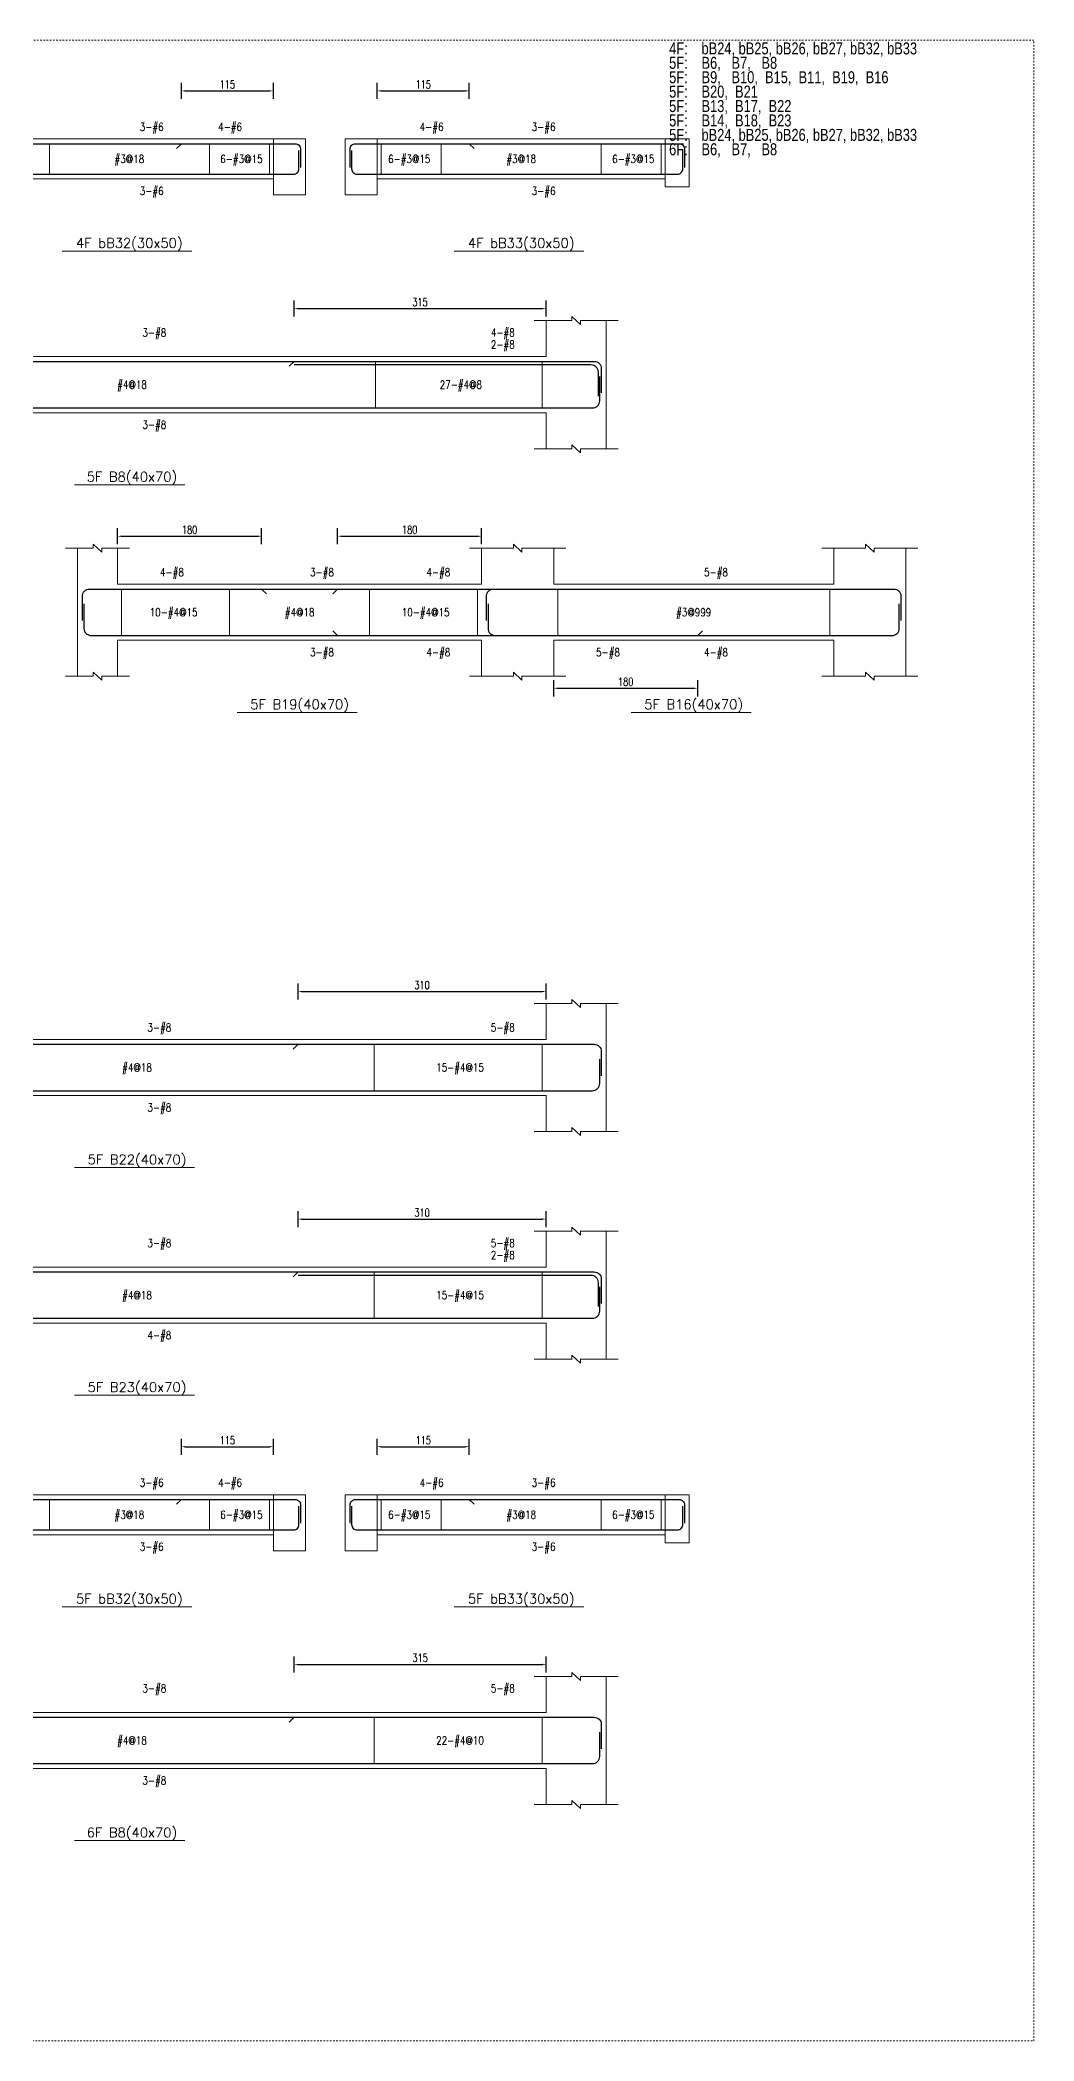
# Model space of a CAD drawing. Header units: millimetres. Extents: x 50 to 17750, y -6050 to -1000.
# Drawn here: x 12958 to 14200, y -3500 to -1000 of the extents above; entities that cross this region are included whole.
import ezdxf
from ezdxf.enums import TextEntityAlignment as Align

# ---------------------------------------------------------------- set-up
doc = ezdxf.new("R2010")
doc.units = ezdxf.units.MM
doc.linetypes.add('DOT', pattern=[4, 2, -2])
for name, color, linetype in [('主筋文字', 3, 'Continuous'), ('主筋文字引線', 3, 'Continuous'), ('主筋線', 1, 'Continuous'), ('剪力筋文字', 3, 'Continuous'), ('剪力筋文字引線', 3, 'Continuous'), ('剪力筋線', 3, 'Continuous'), ('圖框', 132, 'DOT'), ('尺寸標註-字串', 4, 'Continuous'), ('摘要資訊', 1, 'Continuous'), ('梁柱截斷記號', 3, 'Continuous'), ('梁跨名稱', 3, 'Continuous'), ('梁跨名稱底線', 3, 'Continuous'), ('邊界線', 3, 'Continuous'), ('邊界線-梁支撐外線', 3, 'Continuous')]:
    doc.layers.add(name, color=color, linetype=linetype)
doc.styles.add('note', font='romans', dxfattribs={"width": 0.75, "height": 10})
doc.styles.add('OAP_ROMANS', font='OAP_ROMANS.shx', dxfattribs={"height": 0.2, "bigfont": 'chineset.shx'})
doc.styles.add('romanc', font='romanc.shx', dxfattribs={"height": 0.2, "bigfont": 'chineset.shx'})
doc.styles.add('romans', font='romans.shx', dxfattribs={"height": 0.2, "bigfont": 'chineset.shx'})
doc.dimstyles.new('BeamRebarDim', dxfattribs={"dimtxt": 12, "dimasz": 4.5, "dimexe": 10, "dimexo": 1, "dimgap": 3, "dimtad": 1, "dimdec": 0, "dimdsep": 46, "dimtxsty": 'note', "dimcen": 2.5, "dimclrd": 256, "dimclre": 256, "dimclrt": 256, "dimadec": 0, "dimazin": 0, "dimtfac": 1, "dimtmove": 0, "dimatfit": 3, "dimfxl": 1, "dimtolj": 1, "dimarcsym": 0})

# ---------------------------------------------------------------- blocks, each defined once
blk = doc.blocks.new('*D112')
at = {"layer": 'Defpoints', "color": 0}
for p in [(13134.4, -1074.6), (13249.4, -1063.6), (13249.4, -1074.6)]:
    blk.add_point(p, dxfattribs=at)
at = {"layer": '尺寸標註-字串', "lineweight": -2}
for p, q in [((13134.4, -1073.6), (13134.4, -1053.6)), ((13138.9, -1063.6), (13244.9, -1063.6)), ((13249.4, -1073.6), (13249.4, -1053.6))]:
    blk.add_line(p, q, dxfattribs=at)
at = {"layer": '尺寸標註-字串'}
for points in [[(13138.9, -1062.8), (13138.9, -1064.3), (13134.4, -1063.6)], [(13244.9, -1064.3), (13244.9, -1062.8), (13249.4, -1063.6)]]:
    blk.add_solid(points, dxfattribs=at)
at = {"layer": '尺寸標註-字串', "insert": (13191.9, -1055.5), "char_height": 10, "attachment_point": 5, "style": 'note'}
blk.add_mtext('\\A1;115', dxfattribs=at)
blk = doc.blocks.new('*D113')
at = {"layer": 'Defpoints', "color": 0}
for p in [(13379.2, -1074.6), (13494.2, -1063.6), (13494.2, -1074.6)]:
    blk.add_point(p, dxfattribs=at)
at = {"layer": '尺寸標註-字串', "lineweight": -2}
for p, q in [((13379.2, -1073.6), (13379.2, -1053.6)), ((13383.7, -1063.6), (13489.7, -1063.6)), ((13494.2, -1073.6), (13494.2, -1053.6))]:
    blk.add_line(p, q, dxfattribs=at)
at = {"layer": '尺寸標註-字串'}
for points in [[(13383.7, -1062.8), (13383.7, -1064.3), (13379.2, -1063.6)], [(13489.7, -1064.3), (13489.7, -1062.8), (13494.2, -1063.6)]]:
    blk.add_solid(points, dxfattribs=at)
at = {"layer": '尺寸標註-字串', "insert": (13436.7, -1055.5), "char_height": 10, "attachment_point": 5, "style": 'note'}
blk.add_mtext('\\A1;115', dxfattribs=at)
blk = doc.blocks.new('*D119')
at = {"layer": 'Defpoints', "color": 0}
for p in [(13275.2, -1346.6), (13590.2, -1335.6), (13590.2, -1346.6)]:
    blk.add_point(p, dxfattribs=at)
at = {"layer": '尺寸標註-字串', "lineweight": -2}
for p, q in [((13275.2, -1345.6), (13275.2, -1325.6)), ((13279.7, -1335.6), (13585.7, -1335.6)), ((13590.2, -1345.6), (13590.2, -1325.6))]:
    blk.add_line(p, q, dxfattribs=at)
at = {"layer": '尺寸標註-字串'}
for points in [[(13279.7, -1334.8), (13279.7, -1336.3), (13275.2, -1335.6)], [(13585.7, -1336.3), (13585.7, -1334.8), (13590.2, -1335.6)]]:
    blk.add_solid(points, dxfattribs=at)
at = {"layer": '尺寸標註-字串', "insert": (13432.7, -1327.5), "char_height": 10, "attachment_point": 5, "style": 'note'}
blk.add_mtext('\\A1;315', dxfattribs=at)
blk = doc.blocks.new('*D126')
at = {"layer": 'Defpoints', "color": 0}
for p in [(13234.7, -1620), (13054.7, -1631), (13234.7, -1631)]:
    blk.add_point(p, dxfattribs=at)
at = {"layer": '尺寸標註-字串', "lineweight": -2}
for p, q in [((13054.7, -1630), (13054.7, -1610)), ((13059.2, -1620), (13230.2, -1620)), ((13234.7, -1630), (13234.7, -1610))]:
    blk.add_line(p, q, dxfattribs=at)
at = {"layer": '尺寸標註-字串'}
for points in [[(13059.2, -1619.2), (13059.2, -1620.7), (13054.7, -1620)], [(13230.2, -1620.7), (13230.2, -1619.2), (13234.7, -1620)]]:
    blk.add_solid(points, dxfattribs=at)
at = {"layer": '尺寸標註-字串', "insert": (13144.7, -1611.9), "char_height": 10, "attachment_point": 5, "style": 'note'}
blk.add_mtext('\\A1;180', dxfattribs=at)
blk = doc.blocks.new('*D127')
at = {"layer": 'Defpoints', "color": 0}
for p in [(13509.7, -1620), (13329.7, -1631), (13509.7, -1631)]:
    blk.add_point(p, dxfattribs=at)
at = {"layer": '尺寸標註-字串', "lineweight": -2}
for p, q in [((13329.7, -1630), (13329.7, -1610)), ((13334.2, -1620), (13505.2, -1620)), ((13509.7, -1630), (13509.7, -1610))]:
    blk.add_line(p, q, dxfattribs=at)
at = {"layer": '尺寸標註-字串'}
for points in [[(13334.2, -1619.2), (13334.2, -1620.7), (13329.7, -1620)], [(13505.2, -1620.7), (13505.2, -1619.2), (13509.7, -1620)]]:
    blk.add_solid(points, dxfattribs=at)
at = {"layer": '尺寸標註-字串', "insert": (13419.7, -1611.9), "char_height": 10, "attachment_point": 5, "style": 'note'}
blk.add_mtext('\\A1;180', dxfattribs=at)
blk = doc.blocks.new('*D128')
at = {"layer": 'Defpoints', "color": 0}
for p in [(13599.7, -1821), (13779.7, -1810), (13779.7, -1821)]:
    blk.add_point(p, dxfattribs=at)
at = {"layer": '尺寸標註-字串', "lineweight": -2}
for p, q in [((13599.7, -1820), (13599.7, -1800)), ((13779.7, -1820), (13779.7, -1800)), ((13604.2, -1810), (13775.2, -1810))]:
    blk.add_line(p, q, dxfattribs=at)
at = {"layer": '尺寸標註-字串'}
for points in [[(13604.2, -1809.2), (13604.2, -1810.7), (13599.7, -1810)], [(13775.2, -1810.7), (13775.2, -1809.2), (13779.7, -1810)]]:
    blk.add_solid(points, dxfattribs=at)
at = {"layer": '尺寸標註-字串', "insert": (13689.7, -1801.9), "char_height": 10, "attachment_point": 5, "style": 'note'}
blk.add_mtext('\\A1;180', dxfattribs=at)
blk = doc.blocks.new('*D137')
at = {"layer": 'Defpoints', "color": 0}
for p in [(13280.2, -2199.7), (13590.2, -2188.7), (13590.2, -2199.7)]:
    blk.add_point(p, dxfattribs=at)
at = {"layer": '尺寸標註-字串', "lineweight": -2}
for p, q in [((13280.2, -2198.7), (13280.2, -2178.7)), ((13284.7, -2188.7), (13585.7, -2188.7)), ((13590.2, -2198.7), (13590.2, -2178.7))]:
    blk.add_line(p, q, dxfattribs=at)
at = {"layer": '尺寸標註-字串'}
for points in [[(13284.7, -2188), (13284.7, -2189.5), (13280.2, -2188.7)], [(13585.7, -2189.5), (13585.7, -2188), (13590.2, -2188.7)]]:
    blk.add_solid(points, dxfattribs=at)
at = {"layer": '尺寸標註-字串', "insert": (13435.2, -2180.7), "char_height": 10, "attachment_point": 5, "style": 'note'}
blk.add_mtext('\\A1;310', dxfattribs=at)
blk = doc.blocks.new('*D144')
at = {"layer": 'Defpoints', "color": 0}
for p in [(13590.2, -2473.1), (13280.2, -2484.1), (13590.2, -2484.1)]:
    blk.add_point(p, dxfattribs=at)
at = {"layer": '尺寸標註-字串', "lineweight": -2}
for p, q in [((13280.2, -2483.1), (13280.2, -2463.1)), ((13284.7, -2473.1), (13585.7, -2473.1)), ((13590.2, -2483.1), (13590.2, -2463.1))]:
    blk.add_line(p, q, dxfattribs=at)
at = {"layer": '尺寸標註-字串'}
for points in [[(13284.7, -2472.3), (13284.7, -2473.8), (13280.2, -2473.1)], [(13585.7, -2473.8), (13585.7, -2472.3), (13590.2, -2473.1)]]:
    blk.add_solid(points, dxfattribs=at)
at = {"layer": '尺寸標註-字串', "insert": (13435.2, -2465), "char_height": 10, "attachment_point": 5, "style": 'note'}
blk.add_mtext('\\A1;310', dxfattribs=at)
blk = doc.blocks.new('*D146')
at = {"layer": 'Defpoints', "color": 0}
for p in [(13134.4, -2768.5), (13249.4, -2757.5), (13249.4, -2768.5)]:
    blk.add_point(p, dxfattribs=at)
at = {"layer": '尺寸標註-字串', "lineweight": -2}
for p, q in [((13134.4, -2767.5), (13134.4, -2747.5)), ((13249.4, -2767.5), (13249.4, -2747.5)), ((13138.9, -2757.5), (13244.9, -2757.5))]:
    blk.add_line(p, q, dxfattribs=at)
at = {"layer": '尺寸標註-字串'}
for points in [[(13138.9, -2756.7), (13138.9, -2758.2), (13134.4, -2757.5)], [(13244.9, -2758.2), (13244.9, -2756.7), (13249.4, -2757.5)]]:
    blk.add_solid(points, dxfattribs=at)
at = {"layer": '尺寸標註-字串', "insert": (13191.9, -2749.4), "char_height": 10, "attachment_point": 5, "style": 'note'}
blk.add_mtext('\\A1;115', dxfattribs=at)
blk = doc.blocks.new('*D147')
at = {"layer": 'Defpoints', "color": 0}
for p in [(13379.2, -2768.5), (13494.2, -2757.5), (13494.2, -2768.5)]:
    blk.add_point(p, dxfattribs=at)
at = {"layer": '尺寸標註-字串', "lineweight": -2}
for p, q in [((13379.2, -2767.5), (13379.2, -2747.5)), ((13494.2, -2767.5), (13494.2, -2747.5)), ((13383.7, -2757.5), (13489.7, -2757.5))]:
    blk.add_line(p, q, dxfattribs=at)
at = {"layer": '尺寸標註-字串'}
for points in [[(13383.7, -2756.7), (13383.7, -2758.2), (13379.2, -2757.5)], [(13489.7, -2758.2), (13489.7, -2756.7), (13494.2, -2757.5)]]:
    blk.add_solid(points, dxfattribs=at)
at = {"layer": '尺寸標註-字串', "insert": (13436.7, -2749.4), "char_height": 10, "attachment_point": 5, "style": 'note'}
blk.add_mtext('\\A1;115', dxfattribs=at)
blk = doc.blocks.new('*D153')
at = {"layer": 'Defpoints', "color": 0}
for p in [(13275.234375, -3040.453125), (13590.234375, -3029.453125), (13590.234375, -3040.453125)]:
    blk.add_point(p, dxfattribs=at)
at = {"layer": '尺寸標註-字串', "lineweight": -2}
for p, q in [((13275.234375, -3039.453125), (13275.234375, -3019.453125)), ((13590.234375, -3039.453125), (13590.234375, -3019.453125)), ((13279.734375, -3029.453125), (13585.734375, -3029.453125))]:
    blk.add_line(p, q, dxfattribs=at)
at = {"layer": '尺寸標註-字串'}
for points in [[(13279.734375, -3028.703125), (13279.734375, -3030.203125), (13275.234375, -3029.453125)], [(13585.734375, -3030.203125), (13585.734375, -3028.703125), (13590.234375, -3029.453125)]]:
    blk.add_solid(points, dxfattribs=at)
at = {"layer": '尺寸標註-字串', "insert": (13432.734375, -3021.408125), "char_height": 10, "attachment_point": 5, "style": 'note'}
blk.add_mtext('\\A1;315', dxfattribs=at)

msp = doc.modelspace()

# ---------------------------------------------------------------- linework, layer by layer
at = {"layer": '主筋文字引線', "lineweight": 5}
for points in [[(13069.4, -1129.6, 0, 1.5, 0), (13069.4, -1125.1, 0, 0, 0), (13069.4, -1108.6, 0, 0, 0), (13079.4, -1108.6, 0, 0, 0)], [(13164.4, -1129.6, 0, 1.5, 0), (13164.4, -1125.1, 0, 0, 0), (13164.4, -1108.6, 0, 0, 0), (13177.4, -1108.6, 0, 0, 0)], [(13419.2, -1129.6, 0, 1.5, 0), (13419.2, -1125.1, 0, 0, 0), (13419.2, -1108.6, 0, 0, 0), (13429.2, -1108.6, 0, 0, 0)], [(13559.2, -1129.6, 0, 1.5, 0), (13559.2, -1125.1, 0, 0, 0), (13559.2, -1108.6, 0, 0, 0), (13569.2, -1108.6, 0, 0, 0)], [(13069.4, -1167.6, 0, 1.5, 0), (13069.4, -1172.1, 0, 0, 0), (13069.4, -1188.6, 0, 0, 0), (13079.4, -1188.6, 0, 0, 0)], [(13559.2, -1167.6, 0, 1.5, 0), (13559.2, -1172.1, 0, 0, 0), (13559.2, -1188.6, 0, 0, 0), (13569.2, -1188.6, 0, 0, 0)], [(13072.7, -1401.6, 0, 1.5, 0), (13072.7, -1397.1, 0, 0, 0), (13072.7, -1365.6, 0, 0, 0), (13082.7, -1365.6, 0, 0, 0)], [(13505.2, -1401.6, 0, 1.5, 0), (13505.2, -1397.1, 0, 0, 0), (13505.2, -1365.6, 0, 0, 0), (13518.2, -1365.6, 0, 0, 0)], [(13505.2, -1405.6, 0, 1.5, 0), (13505.2, -1401.1, 0, 0, 0), (13505.2, -1380.6, 0, 0, 0), (13518.2, -1380.6, 0, 0, 0)], [(13072.7, -1459.6, 0, 1.5, 0), (13072.7, -1464.1, 0, 0, 0), (13072.7, -1480.6, 0, 0, 0), (13082.7, -1480.6, 0, 0, 0)], [(13094.7, -1686, 0, 1.5, 0), (13094.7, -1681.5, 0, 0, 0), (13094.7, -1665, 0, 0, 0), (13104.7, -1665, 0, 0, 0)], [(13282.2, -1686, 0, 1.5, 0), (13282.2, -1681.5, 0, 0, 0), (13282.2, -1665, 0, 0, 0), (13292.2, -1665, 0, 0, 0)], [(13424.7, -1686, 0, 1.5, 0), (13424.7, -1681.5, 0, 0, 0), (13424.7, -1665, 0, 0, 0), (13437.7, -1665, 0, 0, 0)], [(13774.7, -1686, 0, 1.5, 0), (13774.7, -1681.5, 0, 0, 0), (13774.7, -1665, 0, 0, 0), (13784.7, -1665, 0, 0, 0)], [(13282.2, -1744, 0, 1.5, 0), (13282.2, -1748.5, 0, 0, 0), (13282.2, -1765, 0, 0, 0), (13292.2, -1765, 0, 0, 0)], [(13424.7, -1744, 0, 1.5, 0), (13424.7, -1748.5, 0, 0, 0), (13424.7, -1765, 0, 0, 0), (13437.7, -1765, 0, 0, 0)], [(13639.7, -1744, 0, 1.5, 0), (13639.7, -1748.5, 0, 0, 0), (13639.7, -1765, 0, 0, 0), (13649.7, -1765, 0, 0, 0)], [(13774.7, -1744, 0, 1.5, 0), (13774.7, -1748.5, 0, 0, 0), (13774.7, -1765, 0, 0, 0), (13784.7, -1765, 0, 0, 0)], [(13079, -2254.7, 0, 1.5, 0), (13079, -2250.2, 0, 0, 0), (13079, -2233.7, 0, 0, 0), (13089, -2233.7, 0, 0, 0)], [(13505.2, -2254.7, 0, 1.5, 0), (13505.2, -2250.2, 0, 0, 0), (13505.2, -2233.7, 0, 0, 0), (13518.2, -2233.7, 0, 0, 0)], [(13079, -2312.7, 0, 1.5, 0), (13079, -2317.2, 0, 0, 0), (13079, -2333.7, 0, 0, 0), (13089, -2333.7, 0, 0, 0)], [(13079, -2539.1, 0, 1.5, 0), (13079, -2534.6, 0, 0, 0), (13079, -2503.1, 0, 0, 0), (13089, -2503.1, 0, 0, 0)], [(13505.2, -2539.1, 0, 1.5, 0), (13505.2, -2534.6, 0, 0, 0), (13505.2, -2503.1, 0, 0, 0), (13518.2, -2503.1, 0, 0, 0)], [(13505.2, -2543.1, 0, 1.5, 0), (13505.2, -2538.6, 0, 0, 0), (13505.2, -2518.1, 0, 0, 0), (13518.2, -2518.1, 0, 0, 0)], [(13079, -2597.1, 0, 1.5, 0), (13079, -2601.6, 0, 0, 0), (13079, -2618.1, 0, 0, 0), (13089, -2618.1, 0, 0, 0)], [(13069.4, -2823.5, 0, 1.5, 0), (13069.4, -2819, 0, 0, 0), (13069.4, -2802.5, 0, 0, 0), (13079.4, -2802.5, 0, 0, 0)], [(13164.4, -2823.5, 0, 1.5, 0), (13164.4, -2819, 0, 0, 0), (13164.4, -2802.5, 0, 0, 0), (13177.4, -2802.5, 0, 0, 0)], [(13419.2, -2823.5, 0, 1.5, 0), (13419.2, -2819, 0, 0, 0), (13419.2, -2802.5, 0, 0, 0), (13429.2, -2802.5, 0, 0, 0)], [(13559.2, -2823.5, 0, 1.5, 0), (13559.2, -2819, 0, 0, 0), (13559.2, -2802.5, 0, 0, 0), (13569.2, -2802.5, 0, 0, 0)], [(13069.4, -2861.5, 0, 1.5, 0), (13069.4, -2866, 0, 0, 0), (13069.4, -2882.5, 0, 0, 0), (13079.4, -2882.5, 0, 0, 0)], [(13559.2, -2861.5, 0, 1.5, 0), (13559.2, -2866, 0, 0, 0), (13559.2, -2882.5, 0, 0, 0), (13569.2, -2882.5, 0, 0, 0)], [(13072.7, -3095.5, 0, 1.5, 0), (13072.7, -3091, 0, 0, 0), (13072.7, -3059.5, 0, 0, 0), (13082.7, -3059.5, 0, 0, 0)], [(13505.2, -3095.5, 0, 1.5, 0), (13505.2, -3091, 0, 0, 0), (13505.2, -3059.5, 0, 0, 0), (13518.2, -3059.5, 0, 0, 0)], [(13072.7, -3153.5, 0, 1.5, 0), (13072.7, -3158, 0, 0, 0), (13072.7, -3174.5, 0, 0, 0), (13082.7, -3174.5, 0, 0, 0)]]:
    msp.add_lwpolyline(points, format="xyseb", dxfattribs=at)
at = {"layer": '主筋線', "lineweight": 30}
for points in [[(12889.4, -1129.6), (13134.4, -1129.6)], [(13134.4, -1129.6), (13128.4, -1135.6)], [(13134.4, -1129.6), (13249.4, -1129.6)], [(13379.2, -1129.6), (13494.2, -1129.6)], [(13494.2, -1129.6), (13739.2, -1129.6)], [(13494.2, -1129.6), (13500.2, -1135.6)], [(12889.4, -1167.6), (13249.4, -1167.6)], [(13379.2, -1167.6), (13739.2, -1167.6)], [(12870.2, -1401.6), (13275.2, -1401.6)], [(13275.2, -1401.6), (13269.2, -1407.6)], [(13275.2, -1401.6), (13590.2, -1401.6)], [(13275.2, -1405.6), (13590.2, -1405.6)], [(12870.2, -1459.6), (13590.2, -1459.6)], [(13054.7, -1686), (13234.7, -1686)], [(13234.7, -1686), (13329.7, -1686)], [(13234.7, -1686), (13240.7, -1692)], [(13329.7, -1686), (13323.7, -1692)], [(13329.7, -1686), (13509.7, -1686)], [(13509.7, -1686), (13599.7, -1686)], [(13509.7, -1686), (13599.7, -1686)], [(13599.7, -1686), (13949.7, -1686)], [(13054.7, -1744), (13329.7, -1744)], [(13329.7, -1744), (13323.7, -1738)], [(13329.7, -1744), (13509.7, -1744)], [(13509.7, -1744), (13599.7, -1744)], [(13509.7, -1744), (13599.7, -1744)], [(13599.7, -1744), (13779.7, -1744)], [(13779.7, -1744), (13785.7, -1738)], [(13779.7, -1744), (13949.7, -1744)], [(12877.7, -2254.7), (13280.2, -2254.7)], [(13280.2, -2254.7), (13274.2, -2260.7)], [(13280.2, -2254.7), (13590.2, -2254.7)], [(12567.7, -2312.7), (13590.2, -2312.7)], [(12877.7, -2539.1), (13280.2, -2539.1)], [(13280.2, -2539.1), (13274.2, -2545.1)], [(13280.2, -2539.1), (13590.2, -2539.1)], [(13280.2, -2543.1), (13590.2, -2543.1)], [(12767.7, -2597.1), (13590.2, -2597.1)], [(12889.4, -2823.5), (13134.4, -2823.5)], [(13134.4, -2823.5), (13128.4, -2829.5)], [(13134.4, -2823.5), (13249.4, -2823.5)], [(13379.2, -2823.5), (13494.2, -2823.5)], [(13494.2, -2823.5), (13739.2, -2823.5)], [(13494.2, -2823.5), (13500.2, -2829.5)], [(12889.4, -2861.5), (13249.4, -2861.5)], [(13379.2, -2861.5), (13739.2, -2861.5)], [(12870.2, -3095.5), (13275.2, -3095.5)], [(13275.2, -3095.5), (13269.2, -3101.5)], [(13275.2, -3095.5), (13590.2, -3095.5)], [(12870.2, -3153.5), (13590.2, -3153.5)]]:
    msp.add_lwpolyline(points, dxfattribs=at)
for points in [[(13249.4, -1129.6), (13276.7, -1129.6, -0.414214), (13283.4, -1136.3), (13283.4, -1159.2)], [(13249.4, -1167.6), (13274.7, -1167.6, 0.414214), (13281.4, -1160.9), (13281.4, -1138)], [(13345.2, -1159.2), (13345.2, -1136.3, -0.414214), (13351.9, -1129.6), (13379.2, -1129.6)], [(13347.2, -1138), (13347.2, -1160.9, 0.414214), (13353.9, -1167.6), (13379.2, -1167.6)], [(13739.2, -1129.6), (13756.5, -1129.6, -0.414214), (13763.2, -1136.3), (13763.2, -1159.2)], [(13739.2, -1167.6), (13754.5, -1167.6, 0.414214), (13761.2, -1160.9), (13761.2, -1138)], [(13590.2, -1401.6), (13650.3, -1401.6, -0.414214), (13659.2, -1410.5), (13659.2, -1441)], [(13590.2, -1405.6), (13646.3, -1405.6, -0.414214), (13655.2, -1414.5), (13655.2, -1445)], [(13590.2, -1459.6), (13648.3, -1459.6, 0.414214), (13657.2, -1450.7), (13657.2, -1420.2)], [(13010.7, -1725.3), (13010.7, -1694.9, -0.414214), (13019.6, -1686), (13054.7, -1686)], [(13515.7, -1725.3), (13515.7, -1694.9, -0.414214), (13524.6, -1686), (13599.7, -1686)], [(13949.7, -1686), (14024.8, -1686, -0.414214), (14033.7, -1694.9), (14033.7, -1725.3)], [(13012.7, -1704.6), (13012.7, -1735.1, 0.414214), (13021.6, -1744), (13054.7, -1744)], [(13517.7, -1704.6), (13517.7, -1735.1, 0.414214), (13526.6, -1744), (13599.7, -1744)], [(13949.7, -1744), (14022.8, -1744, 0.414214), (14031.7, -1735.1), (14031.7, -1704.6)], [(13590.2, -2254.7), (13650.3, -2254.7, -0.414214), (13659.2, -2263.6), (13659.2, -2294.1)], [(13590.2, -2312.7), (13648.3, -2312.7, 0.414214), (13657.2, -2303.8), (13657.2, -2273.3)], [(13590.2, -2539.1), (13650.3, -2539.1, -0.414214), (13659.2, -2548), (13659.2, -2578.5)], [(13590.2, -2543.1), (13646.3, -2543.1, -0.414214), (13655.2, -2552), (13655.2, -2582.5)], [(13590.2, -2597.1), (13648.3, -2597.1, 0.414214), (13657.2, -2588.2), (13657.2, -2557.7)], [(13249.4, -2823.5), (13276.7, -2823.5, -0.414214), (13283.4, -2830.1), (13283.4, -2853.1)], [(13345.2, -2853.1), (13345.2, -2830.1, -0.414214), (13351.9, -2823.5), (13379.2, -2823.5)], [(13739.2, -2823.5), (13756.5, -2823.5, -0.414214), (13763.2, -2830.1), (13763.2, -2853.1)], [(13249.4, -2861.5), (13274.7, -2861.5, 0.414214), (13281.4, -2854.8), (13281.4, -2831.9)], [(13347.2, -2831.9), (13347.2, -2854.8, 0.414214), (13353.9, -2861.5), (13379.2, -2861.5)], [(13739.2, -2861.5), (13754.5, -2861.5, 0.414214), (13761.2, -2854.8), (13761.2, -2831.9)], [(13590.2, -3095.5), (13650.3, -3095.5, -0.414214), (13659.2, -3104.3), (13659.2, -3134.8)], [(13590.2, -3153.5), (13648.3, -3153.5, 0.414214), (13657.2, -3144.6), (13657.2, -3114.1)]]:
    msp.add_lwpolyline(points, format="xyb", dxfattribs=at)
at = {"layer": '剪力筋文字引線', "lineweight": 5}
for points in [[(12969.4, -1148.6, 0, 1.5, 0), (12964.9, -1148.6, 0, 0, 0), (12961.4, -1148.6, 0, 0, 0)], [(12969.4, -1148.6, 0, 1.5, 0), (12973.9, -1148.6, 0, 0, 0), (13045.4, -1148.6, 0, 0, 0)], [(13169.4, -1148.6, 0, 1.5, 0), (13164.9, -1148.6, 0, 0, 0), (13093.4, -1148.6, 0, 0, 0)], [(13169.4, -1148.6, 0, 1.5, 0), (13173.9, -1148.6, 0, 0, 0), (13177.4, -1148.6, 0, 0, 0)], [(13244.4, -1148.6, 0, 1.5, 0), (13239.9, -1148.6, 0, 0, 0), (13241.4, -1148.6, 0, 0, 0)], [(13384.2, -1148.6, 0, 1.5, 0), (13388.7, -1148.6, 0, 0, 0), (13387.2, -1148.6, 0, 0, 0)], [(13459.2, -1148.6, 0, 1.5, 0), (13454.7, -1148.6, 0, 0, 0), (13451.2, -1148.6, 0, 0, 0)], [(13459.2, -1148.6, 0, 1.5, 0), (13463.7, -1148.6, 0, 0, 0), (13535.2, -1148.6, 0, 0, 0)], [(13659.2, -1148.6, 0, 1.5, 0), (13654.7, -1148.6, 0, 0, 0), (13583.2, -1148.6, 0, 0, 0)], [(13659.2, -1148.6, 0, 1.5, 0), (13663.7, -1148.6, 0, 0, 0), (13667.2, -1148.6, 0, 0, 0)], [(13734.2, -1148.6, 0, 1.5, 0), (13729.7, -1148.6, 0, 0, 0), (13731.2, -1148.6, 0, 0, 0)], [(12768.2, -1430.6, 0, 1.5, 0), (12772.7, -1430.6, 0, 0, 0), (13048.7, -1430.6, 0, 0, 0)], [(13377.2, -1430.6, 0, 1.5, 0), (13372.7, -1430.6, 0, 0, 0), (13096.7, -1430.6, 0, 0, 0)], [(13377.2, -1430.6, 0, 1.5, 0), (13381.7, -1430.6, 0, 0, 0), (13451.7, -1430.6, 0, 0, 0)], [(13585.2, -1430.6, 0, 1.5, 0), (13580.7, -1430.6, 0, 0, 0), (13515.7, -1430.6, 0, 0, 0)], [(13059.7, -1715, 0, 1.5, 0), (13064.2, -1715, 0, 0, 0), (13088.7, -1715, 0, 0, 0)], [(13194.7, -1715, 0, 1.5, 0), (13190.2, -1715, 0, 0, 0), (13160.7, -1715, 0, 0, 0)], [(13194.7, -1715, 0, 1.5, 0), (13199.2, -1715, 0, 0, 0), (13258.2, -1715, 0, 0, 0)], [(13369.7, -1715, 0, 1.5, 0), (13365.2, -1715, 0, 0, 0), (13306.2, -1715, 0, 0, 0)], [(13369.7, -1715, 0, 1.5, 0), (13374.2, -1715, 0, 0, 0), (13403.7, -1715, 0, 0, 0)], [(13504.7, -1715, 0, 1.5, 0), (13500.2, -1715, 0, 0, 0), (13475.7, -1715, 0, 0, 0)], [(13604.7, -1715, 0, 1.5, 0), (13609.2, -1715, 0, 0, 0), (13746.7, -1715, 0, 0, 0)], [(13944.7, -1715, 0, 1.5, 0), (13940.2, -1715, 0, 0, 0), (13802.7, -1715, 0, 0, 0)], [(12782.7, -2283.7, 0, 1.5, 0), (12787.2, -2283.7, 0, 0, 0), (13055, -2283.7, 0, 0, 0)], [(13375.2, -2283.7, 0, 1.5, 0), (13370.7, -2283.7, 0, 0, 0), (13103, -2283.7, 0, 0, 0)], [(13375.2, -2283.7, 0, 1.5, 0), (13379.7, -2283.7, 0, 0, 0), (13446.7, -2283.7, 0, 0, 0)], [(13585.2, -2283.7, 0, 1.5, 0), (13580.7, -2283.7, 0, 0, 0), (13518.7, -2283.7, 0, 0, 0)], [(12782.7, -2568.1, 0, 1.5, 0), (12787.2, -2568.1, 0, 0, 0), (13055, -2568.1, 0, 0, 0)], [(13375.2, -2568.1, 0, 1.5, 0), (13370.7, -2568.1, 0, 0, 0), (13103, -2568.1, 0, 0, 0)], [(13375.2, -2568.1, 0, 1.5, 0), (13379.7, -2568.1, 0, 0, 0), (13446.7, -2568.1, 0, 0, 0)], [(13585.2, -2568.1, 0, 1.5, 0), (13580.7, -2568.1, 0, 0, 0), (13518.7, -2568.1, 0, 0, 0)], [(12969.4, -2842.5, 0, 1.5, 0), (12964.9, -2842.5, 0, 0, 0), (12961.4, -2842.5, 0, 0, 0)], [(12969.4, -2842.5, 0, 1.5, 0), (12973.9, -2842.5, 0, 0, 0), (13045.4, -2842.5, 0, 0, 0)], [(13169.4, -2842.5, 0, 1.5, 0), (13164.9, -2842.5, 0, 0, 0), (13093.4, -2842.5, 0, 0, 0)], [(13169.4, -2842.5, 0, 1.5, 0), (13173.9, -2842.5, 0, 0, 0), (13177.4, -2842.5, 0, 0, 0)], [(13244.4, -2842.5, 0, 1.5, 0), (13239.9, -2842.5, 0, 0, 0), (13241.4, -2842.5, 0, 0, 0)], [(13384.2, -2842.5, 0, 1.5, 0), (13388.7, -2842.5, 0, 0, 0), (13387.2, -2842.5, 0, 0, 0)], [(13459.2, -2842.5, 0, 1.5, 0), (13454.7, -2842.5, 0, 0, 0), (13451.2, -2842.5, 0, 0, 0)], [(13459.2, -2842.5, 0, 1.5, 0), (13463.7, -2842.5, 0, 0, 0), (13535.2, -2842.5, 0, 0, 0)], [(13659.2, -2842.5, 0, 1.5, 0), (13654.7, -2842.5, 0, 0, 0), (13583.2, -2842.5, 0, 0, 0)], [(13659.2, -2842.5, 0, 1.5, 0), (13663.7, -2842.5, 0, 0, 0), (13667.2, -2842.5, 0, 0, 0)], [(13734.2, -2842.5, 0, 1.5, 0), (13729.7, -2842.5, 0, 0, 0), (13731.2, -2842.5, 0, 0, 0)], [(12770.2, -3124.5, 0, 1.5, 0), (12774.7, -3124.5, 0, 0, 0), (13048.7, -3124.5, 0, 0, 0)], [(13375.2, -3124.5, 0, 1.5, 0), (13370.7, -3124.5, 0, 0, 0), (13096.7, -3124.5, 0, 0, 0)], [(13375.2, -3124.5, 0, 1.5, 0), (13379.7, -3124.5, 0, 0, 0), (13446.7, -3124.5, 0, 0, 0)], [(13585.2, -3124.5, 0, 1.5, 0), (13580.7, -3124.5, 0, 0, 0), (13518.7, -3124.5, 0, 0, 0)]]:
    msp.add_lwpolyline(points, format="xyseb", dxfattribs=at)
at = {"layer": '剪力筋線', "lineweight": 5}
for points in [[(12969.4, -1129.4), (12969.4, -1167.8)], [(13169.4, -1129.4), (13169.4, -1167.8)], [(13244.4, -1129.4), (13244.4, -1167.8)], [(13384.2, -1129.4), (13384.2, -1167.8)], [(13459.2, -1129.4), (13459.2, -1167.8)], [(13659.2, -1129.4), (13659.2, -1167.8)], [(13734.2, -1129.4), (13734.2, -1167.8)], [(13377.2, -1401.4), (13377.2, -1459.8)], [(13585.2, -1401.4), (13585.2, -1459.8)], [(13059.7, -1685.8), (13059.7, -1744.1)], [(13194.7, -1685.8), (13194.7, -1744.1)], [(13369.7, -1685.8), (13369.7, -1744.1)], [(13504.7, -1685.8), (13504.7, -1744.1)], [(13604.7, -1685.8), (13604.7, -1744.1)], [(13944.7, -1685.8), (13944.7, -1744.1)], [(13375.2, -2254.5), (13375.2, -2312.9)], [(13585.2, -2254.5), (13585.2, -2312.9)], [(13375.2, -2538.9), (13375.2, -2597.3)], [(13585.2, -2538.9), (13585.2, -2597.3)], [(12969.4, -2823.3), (12969.4, -2861.6)], [(13169.4, -2823.3), (13169.4, -2861.6)], [(13244.4, -2823.3), (13244.4, -2861.6)], [(13384.2, -2823.3), (13384.2, -2861.6)], [(13459.2, -2823.3), (13459.2, -2861.6)], [(13659.2, -2823.3), (13659.2, -2861.6)], [(13734.2, -2823.3), (13734.2, -2861.6)], [(13375.2, -3095.3), (13375.2, -3153.6)], [(13585.2, -3095.3), (13585.2, -3153.6)]]:
    msp.add_lwpolyline(points, dxfattribs=at)
at = {"layer": '圖框', "lineweight": 5}
msp.add_lwpolyline([(10700, -3500), (14200, -3500), (14200, -1000), (10700, -1000), (10700, -3500)], dxfattribs=at)
at = {"layer": '梁柱截斷記號', "lineweight": 5}
for points in [[(13575.2, -1350.6), (13622.3, -1350.6), (13622.3, -1345.6), (13633.1, -1355.6), (13633.1, -1350.6), (13680.2, -1350.6)], [(13575.2, -1510.6), (13622.3, -1510.6), (13622.3, -1505.6), (13633.1, -1515.6), (13633.1, -1510.6), (13680.2, -1510.6)], [(12989.7, -1635), (13024.3, -1635), (13024.3, -1630), (13035.1, -1640), (13035.1, -1635), (13069.7, -1635)], [(13494.7, -1635), (13549.3, -1635), (13549.3, -1630), (13560.1, -1640), (13560.1, -1635), (13614.7, -1635)], [(13934.7, -1635), (13989.3, -1635), (13989.3, -1630), (14000.1, -1640), (14000.1, -1635), (14054.7, -1635)], [(12989.7, -1795), (13024.3, -1795), (13024.3, -1790), (13035.1, -1800), (13035.1, -1795), (13069.7, -1795)], [(13494.7, -1795), (13549.3, -1795), (13549.3, -1790), (13560.1, -1800), (13560.1, -1795), (13614.7, -1795)], [(13934.7, -1795), (13989.3, -1795), (13989.3, -1790), (14000.1, -1800), (14000.1, -1795), (14054.7, -1795)], [(13575.2, -2203.7), (13622.3, -2203.7), (13622.3, -2198.7), (13633.1, -2208.7), (13633.1, -2203.7), (13680.2, -2203.7)], [(13575.2, -2363.7), (13622.3, -2363.7), (13622.3, -2358.7), (13633.1, -2368.7), (13633.1, -2363.7), (13680.2, -2363.7)], [(13575.2, -2488.1), (13622.3, -2488.1), (13622.3, -2483.1), (13633.1, -2493.1), (13633.1, -2488.1), (13680.2, -2488.1)], [(13575.2, -2648.1), (13622.3, -2648.1), (13622.3, -2643.1), (13633.1, -2653.1), (13633.1, -2648.1), (13680.2, -2648.1)], [(13575.2, -3044.5), (13622.3, -3044.5), (13622.3, -3039.5), (13633.1, -3049.5), (13633.1, -3044.5), (13680.2, -3044.5)], [(13575.2, -3204.5), (13622.3, -3204.5), (13622.3, -3199.5), (13633.1, -3209.5), (13633.1, -3204.5), (13680.2, -3204.5)]]:
    msp.add_lwpolyline(points, dxfattribs=at)
at = {"layer": '梁跨名稱底線', "lineweight": 5}
for points in [[(12985.4, -1263.6), (13147.4, -1263.6)], [(13475.2, -1263.6), (13637.2, -1263.6)], [(13000.7, -1555.6), (13138.7, -1555.6)], [(13204.2, -1840), (13354.2, -1840)], [(13696.7, -1840), (13846.7, -1840)], [(13001, -2408.7), (13151, -2408.7)], [(13001, -2693.1), (13151, -2693.1)], [(12985.4, -2957.5), (13147.4, -2957.5)], [(13475.2, -2957.5), (13637.2, -2957.5)], [(13000.7, -3249.5), (13138.7, -3249.5)]]:
    msp.add_lwpolyline(points, dxfattribs=at)
at = {"layer": '邊界線', "lineweight": 5}
for points in [[(12889.4, -1123.6), (13249.4, -1123.6)], [(13379.2, -1123.6), (13739.2, -1123.6)], [(12889.4, -1173.6), (13249.4, -1173.6)], [(13379.2, -1173.6), (13739.2, -1173.6)], [(13590.2, -1395.6), (13590.2, -1350.6)], [(13665.2, -1395.6), (13665.2, -1350.6)], [(12555.2, -1395.6), (13590.2, -1395.6)], [(13665.2, -1465.6), (13665.2, -1395.6)], [(12555.2, -1465.6), (13590.2, -1465.6)], [(13590.2, -1510.6), (13590.2, -1465.6)], [(13665.2, -1510.6), (13665.2, -1465.6)], [(13004.7, -1680), (13004.7, -1635)], [(13054.7, -1635), (13054.7, -1680)], [(13509.7, -1680), (13509.7, -1635)], [(13599.7, -1680), (13599.7, -1635)], [(13949.7, -1680), (13949.7, -1635)], [(14039.7, -1680), (14039.7, -1635)], [(13004.7, -1750), (13004.7, -1680)], [(13054.7, -1680), (13509.7, -1680)], [(13599.7, -1680), (13949.7, -1680)], [(14039.7, -1750), (14039.7, -1680)], [(13004.7, -1795), (13004.7, -1750)], [(13054.7, -1795), (13054.7, -1750)], [(13054.7, -1750), (13509.7, -1750)], [(13509.7, -1795), (13509.7, -1750)], [(13599.7, -1795), (13599.7, -1750)], [(13599.7, -1750), (13949.7, -1750)], [(13949.7, -1795), (13949.7, -1750)], [(14039.7, -1795), (14039.7, -1750)], [(13590.2, -2248.7), (13590.2, -2203.7)], [(13665.2, -2248.7), (13665.2, -2203.7)], [(12567.7, -2248.7), (13590.2, -2248.7)], [(13665.2, -2318.7), (13665.2, -2248.7)], [(12567.7, -2318.7), (13590.2, -2318.7)], [(13590.2, -2363.7), (13590.2, -2318.7)], [(13665.2, -2363.7), (13665.2, -2318.7)], [(13590.2, -2533.1), (13590.2, -2488.1)], [(13665.2, -2533.1), (13665.2, -2488.1)], [(12567.7, -2533.1), (13590.2, -2533.1)], [(13665.2, -2603.1), (13665.2, -2533.1)], [(12567.7, -2603.1), (13590.2, -2603.1)], [(13590.2, -2648.1), (13590.2, -2603.1)], [(13665.2, -2648.1), (13665.2, -2603.1)], [(12889.4, -2817.5), (13249.4, -2817.5)], [(13379.2, -2817.5), (13739.2, -2817.5)], [(12889.4, -2867.5), (13249.4, -2867.5)], [(13379.2, -2867.5), (13739.2, -2867.5)], [(13590.2, -3089.5), (13590.2, -3044.5)], [(13665.2, -3089.5), (13665.2, -3044.5)], [(12555.2, -3089.5), (13590.2, -3089.5)], [(13665.2, -3159.5), (13665.2, -3089.5)], [(12555.2, -3159.5), (13590.2, -3159.5)], [(13590.2, -3204.5), (13590.2, -3159.5)], [(13665.2, -3204.5), (13665.2, -3159.5)]]:
    msp.add_lwpolyline(points, dxfattribs=at)
at = {"layer": '邊界線-梁支撐外線', "lineweight": 5}
for points in [[(13249.4, -1193.6), (13289.4, -1193.6), (13289.4, -1123.6), (13249.4, -1123.6), (13249.4, -1193.6)], [(13339.2, -1193.6), (13379.2, -1193.6), (13379.2, -1123.6), (13339.2, -1123.6), (13339.2, -1193.6)], [(13739.2, -1183.6), (13769.2, -1183.6), (13769.2, -1123.6), (13739.2, -1123.6), (13739.2, -1183.6)], [(13249.4, -2887.5), (13289.4, -2887.5), (13289.4, -2817.5), (13249.4, -2817.5), (13249.4, -2887.5)], [(13339.2, -2887.5), (13379.2, -2887.5), (13379.2, -2817.5), (13339.2, -2817.5), (13339.2, -2887.5)], [(13739.2, -2877.5), (13769.2, -2877.5), (13769.2, -2817.5), (13739.2, -2817.5), (13739.2, -2877.5)]]:
    msp.add_lwpolyline(points, dxfattribs=at)

# ---------------------------------------------------------------- texts
at = {"layer": '主筋文字', "style": 'romans', "width": 0.8}
for s, p in [('3-#6', (13082.4, -1108.6)), ('4-#6', (13180.4, -1108.6)), ('4-#6', (13432.2, -1108.6)), ('3-#6', (13572.2, -1108.6)), ('3-#6', (13082.4, -1188.6)), ('3-#6', (13572.2, -1188.6)), ('3-#8', (13085.7, -1365.6)), ('4-#8', (13521.2, -1365.6)), ('2-#8', (13521.2, -1380.6)), ('3-#8', (13085.7, -1480.6)), ('4-#8', (13107.7, -1665)), ('3-#8', (13295.2, -1665)), ('4-#8', (13440.7, -1665)), ('5-#8', (13787.7, -1665)), ('3-#8', (13295.2, -1765)), ('4-#8', (13440.7, -1765)), ('5-#8', (13652.7, -1765)), ('4-#8', (13787.7, -1765)), ('3-#8', (13092, -2233.7)), ('5-#8', (13521.2, -2233.7)), ('3-#8', (13092, -2333.7)), ('3-#8', (13092, -2503.1)), ('5-#8', (13521.2, -2503.1)), ('2-#8', (13521.2, -2518.1)), ('4-#8', (13092, -2618.1)), ('3-#6', (13082.4, -2802.5)), ('4-#6', (13180.4, -2802.5)), ('4-#6', (13432.2, -2802.5)), ('3-#6', (13572.2, -2802.5)), ('3-#6', (13082.4, -2882.5)), ('3-#6', (13572.2, -2882.5)), ('3-#8', (13085.7, -3059.5)), ('5-#8', (13521.2, -3059.5)), ('3-#8', (13085.7, -3174.5))]:
    msp.add_text(s, height=10, dxfattribs=at).set_placement(p, align=Align.MIDDLE_LEFT)
at = {"layer": '剪力筋文字', "style": 'romans', "width": 0.8}
for s, p in [('#3@18', (13069.4, -1153.6)), ('6-#3@15', (13209.4, -1153.6)), ('6-#3@15', (13419.2, -1153.6)), ('#3@18', (13559.2, -1153.6)), ('6-#3@15', (13699.2, -1153.6)), ('#4@18', (13072.7, -1435.6)), ('27-#4@8', (13483.7, -1435.6)), ('10-#4@15', (13124.7, -1720)), ('#4@18', (13282.2, -1720)), ('10-#4@15', (13439.7, -1720)), ('#3@999', (13774.7, -1720)), ('#4@18', (13079, -2288.7)), ('15-#4@15', (13482.7, -2288.7)), ('#4@18', (13079, -2573.1)), ('15-#4@15', (13482.7, -2573.1)), ('#3@18', (13069.4, -2847.5)), ('6-#3@15', (13209.4, -2847.5)), ('6-#3@15', (13419.2, -2847.5)), ('#3@18', (13559.2, -2847.5)), ('6-#3@15', (13699.2, -2847.5)), ('#4@18', (13072.7, -3129.5)), ('22-#4@10', (13482.7, -3129.5))]:
    msp.add_text(s, height=10, dxfattribs=at).set_placement(p, align=Align.CENTER)
at = {"layer": '摘要資訊', "style": 'OAP_ROMANS', "width": 0.8}
for s, p in [('4F:', (13744, -1018)), ('5F:', (13744, -1036)), (' bB24, bB25, bB26, bB27, bB32, bB33', (13780, -1018)), (' B6,   B7,   B8', (13780, -1036)), ('5F:', (13744, -1054)), (' B9,   B10,  B15,  B11,  B19,  B16', (13780, -1054)), ('5F:', (13744, -1072)), ('5F:', (13744, -1090)), (' B20,  B21', (13780, -1072)), (' B13,  B17,  B22', (13780, -1090)), ('5F:', (13744, -1108)), (' B14,  B18,  B23', (13780, -1108)), ('5F:', (13744, -1126)), (' bB24, bB25, bB26, bB27, bB32, bB33', (13780, -1126)), ('6F:', (13744, -1144)), (' B6,   B7,   B8', (13780, -1144))]:
    msp.add_text(s, height=15, dxfattribs=at).set_placement(p)
at = {"layer": '梁跨名稱', "style": 'romanc'}
for s, p in [('4F bB32(30x50)', (13069.4, -1259.6)), ('4F bB33(30x50)', (13559.2, -1259.6)), ('5F B8(40x70)', (13072.7, -1551.6)), ('5F B19(40x70)', (13282.2, -1836)), ('5F B16(40x70)', (13774.7, -1836)), ('5F B22(40x70)', (13079, -2404.7)), ('5F B23(40x70)', (13079, -2689.1)), ('5F bB32(30x50)', (13069.4, -2953.5)), ('5F bB33(30x50)', (13559.2, -2953.5)), ('6F B8(40x70)', (13072.7, -3245.5))]:
    msp.add_text(s, height=12, dxfattribs=at).set_placement(p, align=Align.CENTER)

# ---------------------------------------------------------------- dimensions: what is measured, and where the dimension line sits
at = {"layer": '尺寸標註-字串'}
for base, p1, p2, picture, middle in [((13249.4, -1063.6), (13134.4, -1074.6), (13249.4, -1074.6), '*D112', (13191.9, -1055.5)), ((13494.2, -1063.6), (13379.2, -1074.6), (13494.2, -1074.6), '*D113', (13436.7, -1055.5)), ((13590.2, -1335.6), (13275.2, -1346.6), (13590.2, -1346.6), '*D119', (13432.7, -1327.5)), ((13234.7, -1620), (13054.7, -1631), (13234.7, -1631), '*D126', (13144.7, -1611.9)), ((13509.7, -1620), (13329.7, -1631), (13509.7, -1631), '*D127', (13419.7, -1611.9)), ((13779.7, -1810), (13599.7, -1821), (13779.7, -1821), '*D128', (13689.7, -1801.9)), ((13590.2, -2188.7), (13280.2, -2199.7), (13590.2, -2199.7), '*D137', (13435.2, -2180.7)), ((13590.2, -2473.1), (13280.2, -2484.1), (13590.2, -2484.1), '*D144', (13435.2, -2465)), ((13249.4, -2757.5), (13134.4, -2768.5), (13249.4, -2768.5), '*D146', (13191.9, -2749.4)), ((13494.2, -2757.5), (13379.2, -2768.5), (13494.2, -2768.5), '*D147', (13436.7, -2749.4)), ((13590.2, -3029.5), (13275.2, -3040.5), (13590.2, -3040.5), '*D153', (13432.7, -3021.4))]:
    dim = msp.add_linear_dim(base=base, p1=p1, p2=p2, dimstyle='BeamRebarDim', dxfattribs=at)
    dim.commit()
    dim.dimension.update_dxf_attribs({"geometry": picture, "text_midpoint": middle})

doc.saveas('drawing.dxf')
